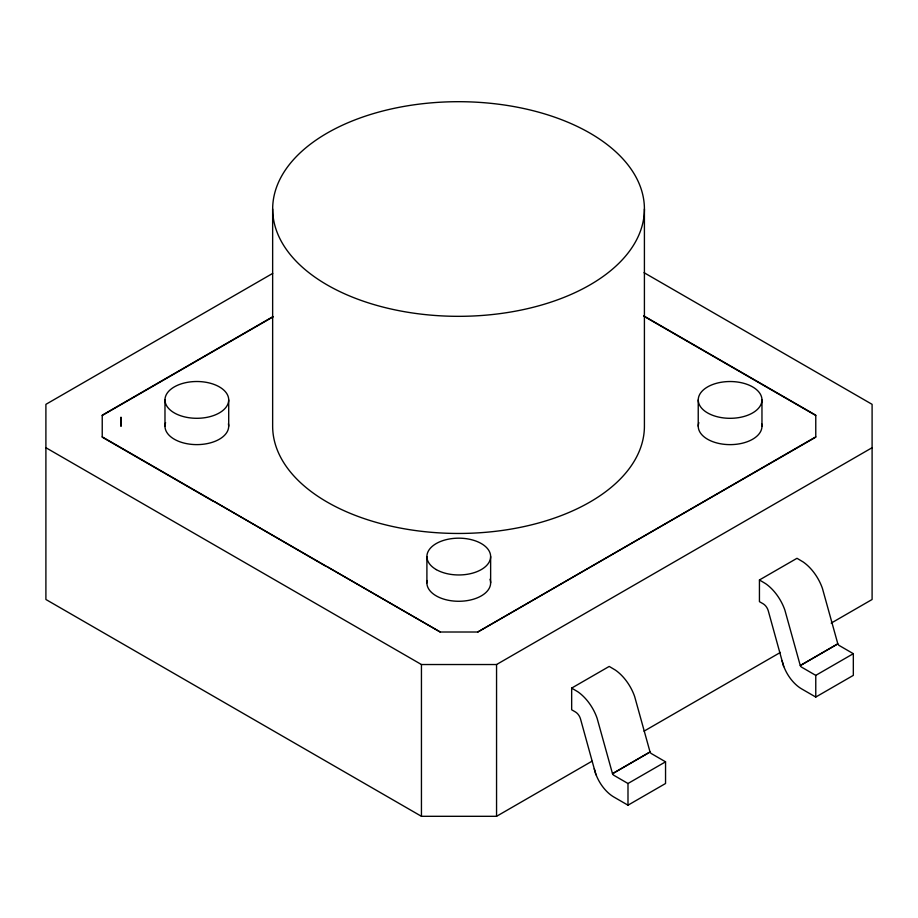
<?xml version="1.0" encoding="UTF-8"?>
<svg xmlns="http://www.w3.org/2000/svg" width="918" height="918" viewBox="0 0 918 918"><rect width="100%" height="100%" fill="white"/><g stroke="black" fill="none" stroke-linecap="round" stroke-linejoin="round"><path stroke-width="1.38" d="M698.231 399.915L698.231 426.204M761.951 399.95L761.963 399.915A31.855 18.394 0 0 0 714.227 383.976A31.855 18.394 0 0 0 714.124 415.831A31.855 18.394 0 0 0 761.963 399.95L761.963 426.239M272.715 273.392L45.9 404.345L45.9 599.488L421.442 816.309L496.558 816.309L591.995 761.206M273.082 316.549L102.231 415.188L102.231 437.175L213.653 501.503M102.231 415.487L273.082 316.848M121.004 417.357L121.004 426.331L120.969 417.334M102.231 436.865L440.227 632.009L477.773 632.009L815.769 436.865M45.9 447.709L421.442 664.529L496.558 664.529L872.1 447.709M595.908 774.746L580.509 718.943A7.7 4.441 60 0 0 575.414 711.955L571.662 709.786L571.662 688.098L609.219 666.422L615.404 670.106A34.287 19.794 60 0 1 634.659 696.567L650.047 751.98A2.387 1.377 60 0 0 651.287 753.54L665.55 761.825L665.55 783.502L627.992 805.189L613.913 797.053A28.974 16.731 60 0 1 595.954 774.425L594.267 768.802M783.685 666.617L768.274 610.814A7.7 4.441 60 0 0 763.191 603.815L759.438 601.657L759.438 579.969L796.996 558.293L803.181 561.977A34.287 19.794 60 0 1 822.436 588.438L837.824 643.839A2.387 1.377 60 0 0 839.063 645.411L853.327 653.685L853.327 675.373L815.769 697.049L801.689 688.925A28.974 16.731 60 0 1 783.731 666.296L782.044 660.673M644.046 731.153L780.38 652.434M831.203 623.104L872.1 599.488L872.1 404.345L644.046 272.68M571.662 688.098L577.858 691.793A34.287 19.794 60 0 1 597.102 718.243L612.49 773.656L650.047 751.98L612.524 773.713A2.387 1.377 60 0 0 613.729 775.228L627.992 783.502L665.55 761.825M759.438 579.969L765.623 583.664A34.287 19.794 60 0 1 784.879 610.114L800.266 665.527L837.824 643.839L800.301 665.584A2.387 1.377 60 0 0 801.506 667.099L815.769 675.373L853.327 653.685M643.679 315.826L815.769 415.188L815.769 437.175L477.773 632.009M643.679 316.136L815.769 415.487M326.326 566.544L214.892 501.916M164.988 426.262L164.976 399.904A31.855 18.394 0 0 1 196.831 381.509A31.855 18.394 0 0 1 228.708 399.869L228.708 426.193M815.769 675.373L815.769 697.049M644.413 209.017A185.884 107.326 0 0 1 365.594 301.953A185.884 107.326 0 0 1 365.594 116.07A185.884 107.326 0 0 1 644.413 209.017L644.413 426.147A185.884 107.326 0 0 1 458.53 533.461A185.884 107.326 0 0 1 272.646 426.147L272.646 209.017M627.992 783.502L627.992 805.189M496.558 664.529L496.558 816.309M490.637 556.515L490.637 582.838M440.227 632.009L327.554 566.957M426.904 556.618L426.904 582.941M421.442 664.529L421.442 816.309M761.688 423.841A31.855 18.394 0 0 1 729.041 444.622A31.855 18.394 0 0 1 698.862 422.636M228.685 399.904A31.855 18.394 0 0 1 196.865 418.298A31.855 18.394 0 0 1 164.976 399.938M228.41 423.806A31.855 18.394 0 0 1 195.809 444.61A31.855 18.394 0 0 1 165.596 422.636M490.005 579.247A31.866 18.394 0 0 1 459.895 601.267A31.866 18.394 0 0 1 427.157 580.532M436.291 569.608A31.866 18.394 0 0 0 489.569 561.277A31.866 18.394 0 0 0 450.44 538.809A31.866 18.394 0 0 0 436.291 569.608"/></g></svg>
